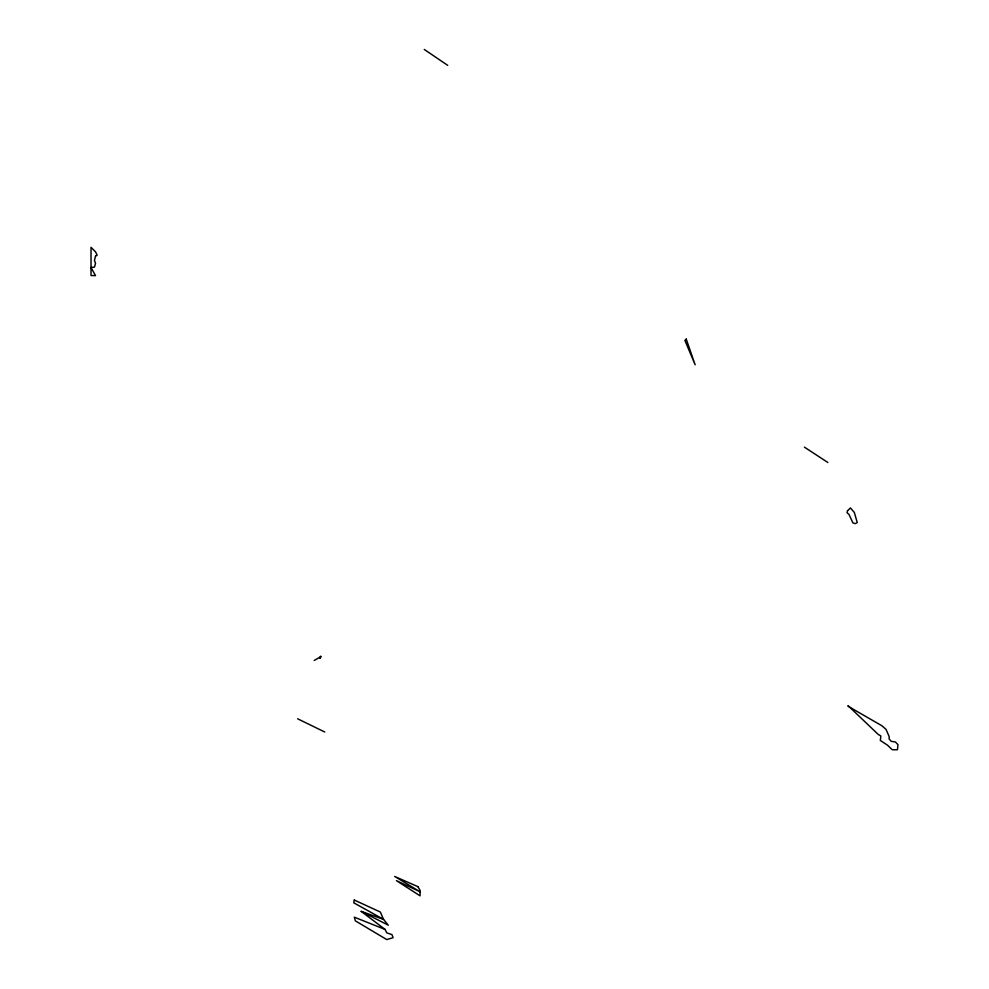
<?xml version="1.0" encoding="UTF-8"?>
<svg xmlns="http://www.w3.org/2000/svg" width="989" height="989" viewBox="0 0 989 989"><rect width="100%" height="100%" fill="white"/><g stroke="black" fill="none" stroke-linecap="round" stroke-linejoin="round"><path stroke-width="1.48" d="M320.535 656.202L320.003 658.34L321.054 656.511L314.181 660.479M361.183 911.364L383.534 919.374L388.294 925.185L361.183 911.364L385.117 929.462L386.711 932.825L392.003 934.654L393.066 937.72L386.711 939.55L355.36 920.846L354.309 917.174L385.117 929.462M297.652 718.793L324.763 732.008M848.055 706.233L881.879 725.765L886.033 729.363L889.148 736.558L889.148 738.956L891.225 741.354L895.379 741.96L897.975 744.655L897.456 749.749L892.263 749.749L887.59 745.249L880.321 740.452L880.84 735.952L878.244 734.456L848.055 705.639M804.428 447.164L827.867 462.493M424.269 49.45L447.72 65.361M354.309 900.052L353.778 902.809L383.534 919.374L380.357 912.043L354.309 900.052M95.525 256.089L94.462 260.367L95.525 263.42L94.462 267.092L91.025 267.537L95.525 275.647L91.025 275.498L91.025 247.324L95.525 251.812L97.12 255.174L95.525 256.089M847.524 510.744L847.029 512.71L848.982 514.404L852.864 522.822L855.3 523.663L857.24 522.538L854.323 512.438L850.441 507.938L847.524 510.744M686.242 339.103L684.895 340.401L695.143 364.793L686.242 339.103M417.939 886.676L394.685 876.439L420.065 891.794L396.416 880.63L420.065 895.836L420.065 890.335L417.939 886.676"/></g></svg>
